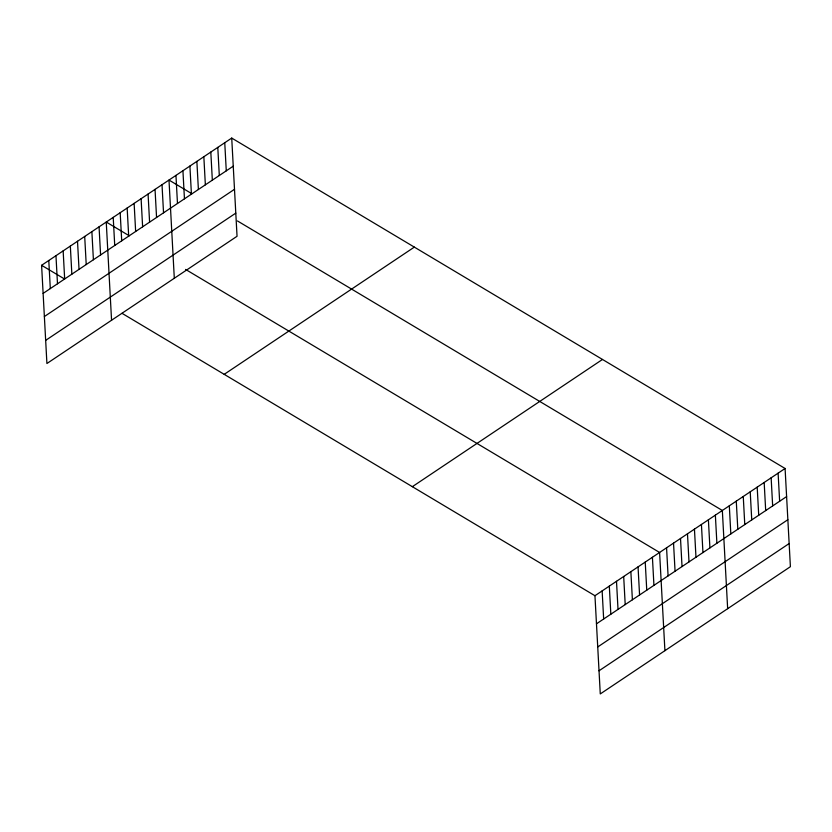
<?xml version="1.0" encoding="UTF-8"?>
<svg xmlns="http://www.w3.org/2000/svg" width="832" height="832" viewBox="0 0 832 832"><rect width="100%" height="100%" fill="white"/><g stroke="black" fill="none" stroke-linecap="round" stroke-linejoin="round"><path stroke-width="1.25" d="M231.722 138.07L237.047 236.278L46.914 363.511L41.6 265.304L231.722 138.07L785.086 468.489L790.4 566.696L600.278 693.93L594.953 595.722L122.034 313.331M43.118 293.394L233.251 166.171M44.377 316.534L234.499 189.301M45.666 340.371L235.789 213.138M224.203 374.338L414.336 247.114M412.35 486.678L602.472 359.455M594.953 595.722L785.086 468.489M596.471 623.813L786.604 496.59M597.73 646.953L787.852 519.719M599.019 670.79L789.152 543.556M191.807 193.69L168.99 180.055L174.304 278.262M237.463 220.948L722.342 510.474L727.657 608.681M129.064 235.674L106.246 222.04L111.561 320.247M185.588 269.422L659.599 552.469L664.914 650.666M41.6 265.304L64.428 278.928M778.107 473.158L779.636 501.249M771.139 477.818L772.658 505.918M764.171 482.487L765.69 510.578M757.193 487.157L758.722 515.247M750.225 491.816L751.743 519.917M743.257 496.486L744.775 524.576M736.278 501.145L737.807 529.246M729.31 505.814L730.829 533.905M715.364 515.143L716.893 543.234M708.396 519.813L709.914 547.903M701.428 524.472L702.946 552.573M694.45 529.142L695.978 557.232M687.482 533.801L689 561.902M680.514 538.47L682.032 566.561M673.535 543.13L675.064 571.23M666.567 547.799L668.086 575.89M652.413 557.274L653.942 585.364M645.237 562.078L646.755 590.169M638.05 566.883L639.569 594.974M630.864 571.688L632.393 599.789M623.688 576.493L625.206 604.594M616.502 581.298L618.02 609.398M609.315 586.113L610.844 614.203M602.139 590.918L603.658 619.008M224.754 142.74L226.273 170.83M217.786 147.399L219.305 175.5M210.808 152.069L212.337 180.159M203.84 156.738L205.358 184.829M196.872 161.398L198.39 189.498M189.904 166.067L191.422 194.158M182.926 170.726L184.454 198.827M175.958 175.396L177.476 203.486M162.011 184.725L163.54 212.815M155.043 189.394L156.562 217.485M148.075 194.054L149.594 222.144M141.097 198.723L142.626 226.814M134.129 203.382L135.647 231.483M127.161 208.052L128.679 236.142M120.182 212.711L121.711 240.812M113.214 217.381L114.733 245.471M99.06 226.855L100.578 254.946M91.874 231.66L93.402 259.75M84.698 236.465L86.216 264.555M77.511 241.27L79.03 269.37M70.335 246.074L71.854 274.175M63.149 250.879L64.667 278.98M55.962 255.694L57.491 283.785M48.786 260.499L50.305 288.59"/></g></svg>
